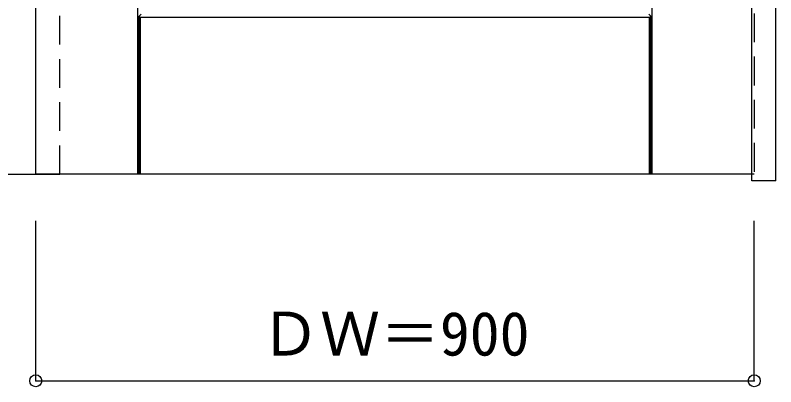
# Model space of a CAD drawing. Units: millimetres, scale not verified. Extents: x -6000 to 5700, y -4307 to 4175.
# Drawn here: x -3919 to -2966, y 1160 to 1625 of the extents above; entities that cross this region are included whole.
import ezdxf
from ezdxf.enums import TextEntityAlignment as Align

# ---------------------------------------------------------------- set-up
doc = ezdxf.new("R2010")
doc.units = ezdxf.units.MM
doc.header["$LTSCALE"] = 30
doc.header["$PDMODE"] = 32
doc.header["$PDSIZE"] = 15
doc.linetypes.add('DASHED1', pattern=[1.8, 1.2, -0.6])
for name, color, linetype in [('0-2_扉', 4, 'DASHED1'), ('0-3_仕上げ', 3, 'Continuous'), ('0-4_枠', 3, 'Continuous'), ('0-B_寸法', 7, 'Continuous')]:
    doc.layers.add(name, color=color, linetype=linetype)
doc.styles.add('ＭＳ ゴシック', font='')
doc.styles.get('ＭＳ ゴシック').set_extended_font_data('MS Gothic')

msp = doc.modelspace()

# ---------------------------------------------------------------- linework, layer by layer
at = {"layer": '0-2_扉', "color": 3, "linetype": 'Continuous'}
for p, q in [((-3893, 1426.5), (-3893, 3409.5)), ((-4760, 1426.5), (-3863, 1426.5)), ((-2996, 1426.5), (-3893, 1426.5))]:
    msp.add_line(p, q, dxfattribs=at)
at = {"layer": '0-2_扉'}
for p, q in [((-3863, 1426.5), (-3863, 3409.5)), ((-2993, 3409.5), (-2993, 1426.5)), ((-2993, 1426.5), (-2996, 1426.5))]:
    msp.add_line(p, q, dxfattribs=at)
at = {"layer": '0-3_仕上げ', "color": 7}
for p, q in [((-3765, 1426.5), (-3765, 3409.5)), ((-3121, 1426.5), (-3121, 3409.5)), ((-3763.5, 1426.5), (-3763.5, 1624)), ((-3762, 1426.5), (-3762, 1622.5)), ((-3124, 1622.5), (-3762, 1622.5)), ((-3125, 1626.5), (-3122.5, 1624)), ((-3124, 1622.5), (-3122.5, 1624)), ((-3124, 1426.5), (-3124, 1622.5)), ((-3122.5, 1426.5), (-3122.5, 1624))]:
    msp.add_line(p, q, dxfattribs=at)
msp.add_lwpolyline([(-3762, 1622.5), (-3763.5, 1624), (-3761, 1626.5)], dxfattribs=at)
at = {"layer": '0-4_枠'}
for p, q in [((-2996, 1427.04), (-2996, 3453)), ((-2966, 1418), (-2966, 3453)), ((-2996, 1426.7), (-2996, 1427.04))]:
    msp.add_line(p, q, dxfattribs=at)
msp.add_lwpolyline([(-2966, 1418), (-2996, 1418), (-2996, 1426.7)], dxfattribs=at)
at = {"layer": '0-B_寸法', "color": 4}
for p, q in [((-3893, 1168), (-3893, 1368)), ((-2993, 1168), (-2993, 1368)), ((-3893, 1168), (-2993, 1168))]:
    msp.add_line(p, q, dxfattribs=at)
at = {"layer": '0-B_寸法'}
for p in [(-3893, 1168), (-2993, 1168)]:
    msp.add_point(p, dxfattribs=at)

# ---------------------------------------------------------------- texts
at = {"layer": '0-B_寸法', "style": 'ＭＳ ゴシック'}
msp.add_text('ＤＷ＝900', height=54.99, dxfattribs=at).set_placement((-3611.75, 1183), align=Align.BOTTOM_LEFT)

doc.saveas('drawing.dxf')
